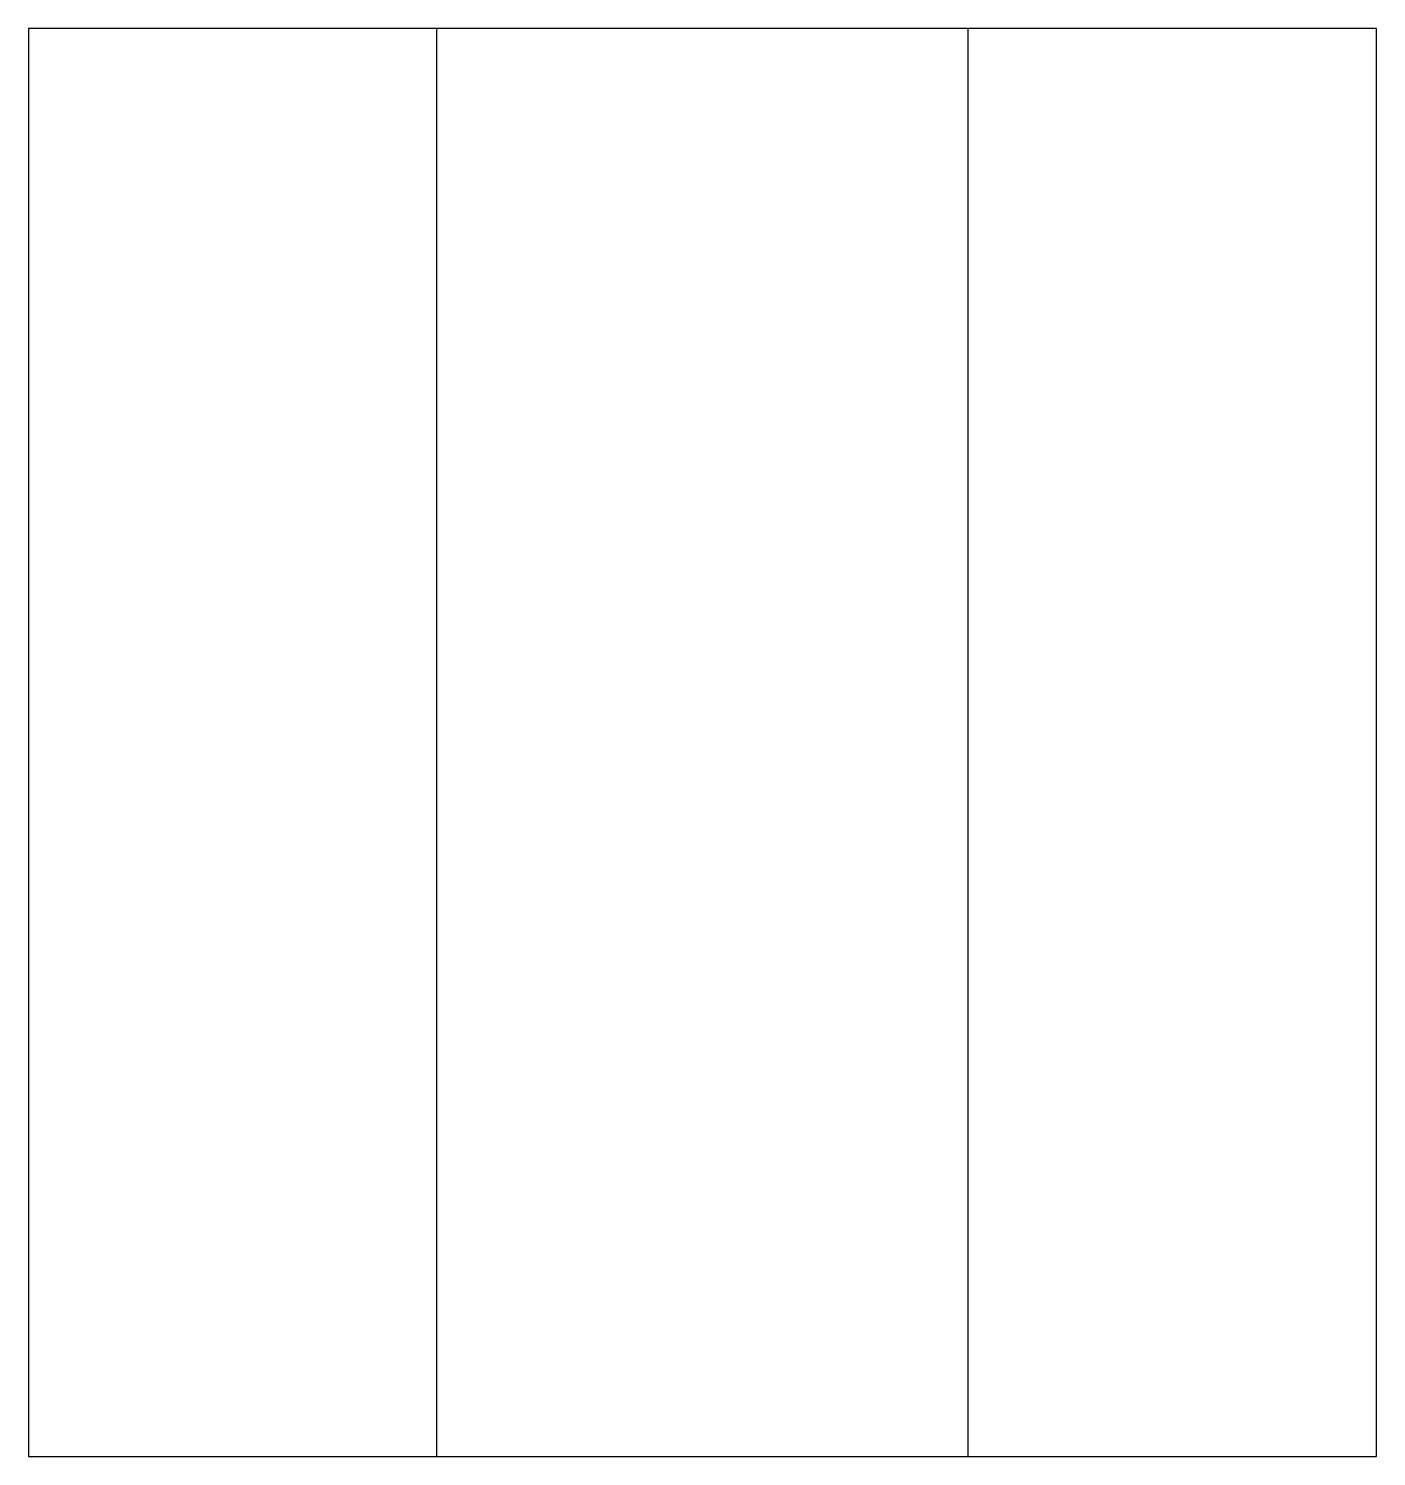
# Model space of a CAD drawing. Header units: millimetres. Extents: x 0 to 94, y 0 to 100.
import ezdxf

# ---------------------------------------------------------------- set-up
doc = ezdxf.new("R2010")
doc.units = ezdxf.units.MM
doc.layers.get('0').update_dxf_attribs({"linetype": 'CONTINUOUS'})
doc.layers.add('Nck-DF', color=5, linetype='CONTINUOUS')
doc.layers.add('Nck-DG', color=1, linetype='CONTINUOUS')

msp = doc.modelspace()

# ---------------------------------------------------------------- linework, layer by layer
msp.add_lwpolyline([(0, 0), (94.4, 0), (94.4, 100), (0, 100)], close=True)
at = {"layer": 'Nck-DF'}
msp.add_line((65.8, 0), (65.8, 100), dxfattribs=at)
at = {"layer": 'Nck-DG'}
msp.add_line((28.6, 0), (28.6, 100), dxfattribs=at)

doc.saveas('drawing.dxf')
